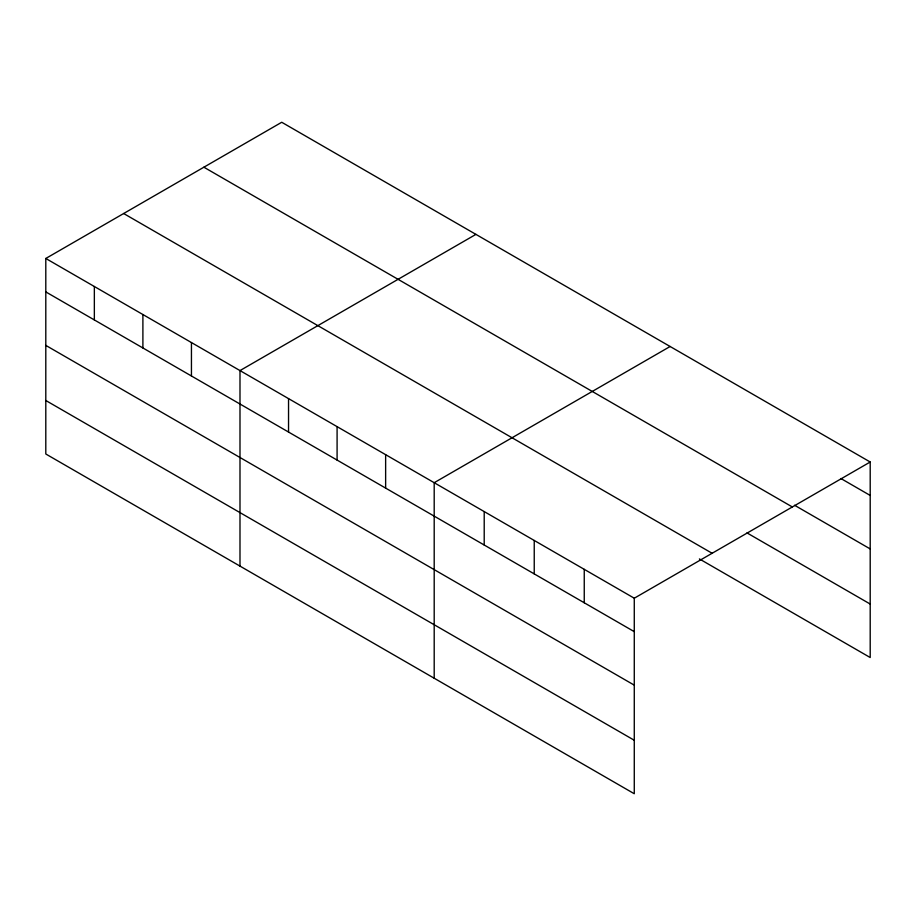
<?xml version="1.0" encoding="UTF-8"?>
<svg xmlns="http://www.w3.org/2000/svg" width="916" height="916" viewBox="0 0 916 916"><rect width="100%" height="100%" fill="white"/><g stroke="black" fill="none" stroke-linecap="round" stroke-linejoin="round"><path stroke-width="1.37" d="M634.273 685.145L634.273 598.217L45.8 258.472L45.8 453.993L634.273 793.737L634.273 685.145L45.8 345.389M699.4 558.92L870.2 657.528L870.2 462.007L281.727 122.263L45.8 258.472M475.931 234.37L239.992 370.591L239.992 566.111M670.123 346.488L434.195 482.709L434.195 678.229M634.273 598.217L870.2 462.007M840.922 478.53L870.2 495.442M794.561 505.254L870.2 548.924M203.879 167.204L792.34 506.96M746.975 532.894L870.2 604.045M123.66 213.52L712.121 553.275M45.8 291.906L634.273 631.651M45.8 400.498L634.273 740.254M584.248 569.34L584.248 602.774M534.234 540.463L534.234 573.897M484.209 511.586L484.209 545.02M385.636 454.68L385.636 488.114M337.088 426.65L337.088 460.084M288.54 398.62L288.54 432.054M191.444 342.561L191.444 375.995M142.896 314.531L142.896 347.965M94.348 286.502L94.348 319.936"/></g></svg>
